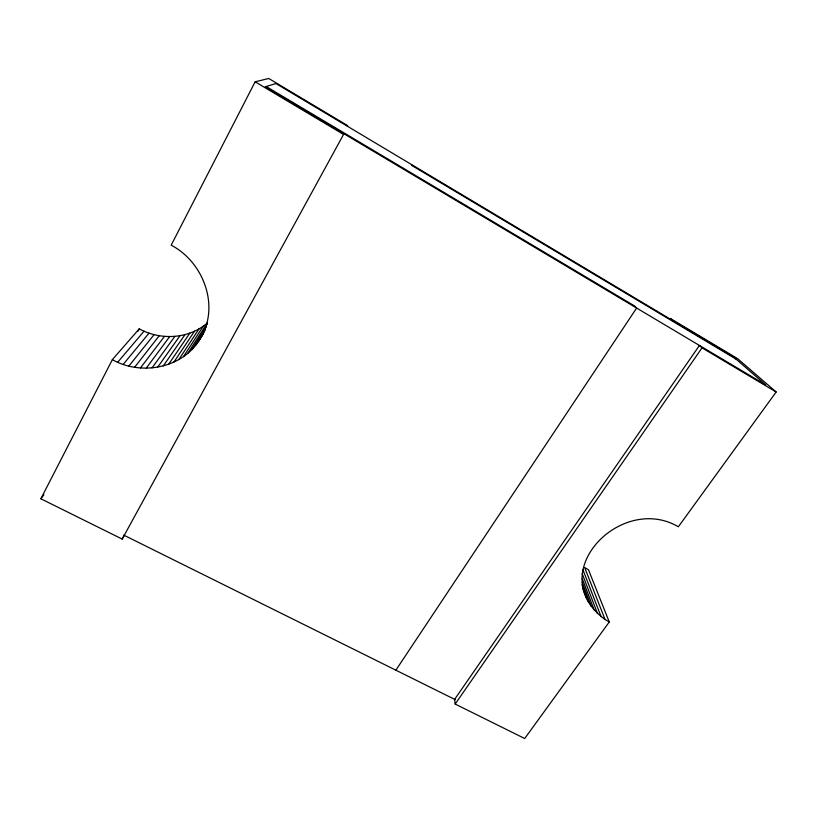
<?xml version="1.0" encoding="UTF-8"?>
<svg xmlns="http://www.w3.org/2000/svg" width="817" height="817" viewBox="0 0 817 817"><rect width="100%" height="100%" fill="white"/><g stroke="black" fill="none" stroke-linecap="round" stroke-linejoin="round"><path stroke-width="1.23" d="M255.149 81.802L343.61 134.468L343.937 133.743L122.193 539.087L40.85 498.778L112.358 359.643C142.199 376.627 185.439 367.65 201.697 336.114C219.385 304.036 202.636 261.603 171.182 245.171L255.149 81.802L268.752 78.483L347.654 125.634L347.378 126.216M138.073 331.11L139.247 328.842C160.387 340.515 188.696 339.126 207.232 323.052L187.869 353.23M122.193 539.087L124.194 535.339M198.848 340.863L202.922 334.408M195.58 345.315L204.893 330.599M201.697 336.114L203.699 332.938M204.097 331.099L205.414 329.016M191.903 349.451L206.139 327.076M206.027 325.86L207.385 323.736M183.488 356.62L203.27 326.136M178.8 359.613L199.031 328.853M395.867 670.185L636.627 308.05L634.554 305.956L266.189 86.52M173.837 362.186L194.558 331.181M168.639 364.311L189.861 333.111M455.171 704.06L702.038 347.858L699.444 345.458L454.64 699.352L455.171 704.06L524.698 738.517L609.268 621.972L588.485 569.776L584.635 567.488L605.06 619.5L609.268 621.972M163.247 365.975L184.999 334.633M157.691 367.18L179.985 335.716M152.013 367.905L174.869 336.379M672.422 320.407L670.297 318.426L737.608 358.643L776.15 391.986L678.345 526.781C620.991 492.957 542.529 573.697 605.06 619.5M146.253 368.15L169.691 336.594M40.85 498.778L43.893 494.785M140.463 367.916L164.472 336.379M134.672 367.19L159.264 335.716M128.923 365.996L154.107 334.623M123.265 364.331L149.021 333.111M117.73 362.207L144.058 331.181M112.358 359.643L139.247 328.842M123.724 535.104L455.222 699.648M702.038 347.858L776.15 391.986M736.097 359.143L411.809 165.463L411.574 164.574M582.868 569.602L601.118 616.692M582.215 573.718L597.493 613.567M582.245 578.661L594.204 610.146M582.317 582.715L591.273 606.459M582.082 584.809L588.72 602.517M583.072 588.975L586.586 598.35M275.911 83.528L265.168 86.827L765.754 384.95L733.503 356.896L275.911 83.528"/></g></svg>
